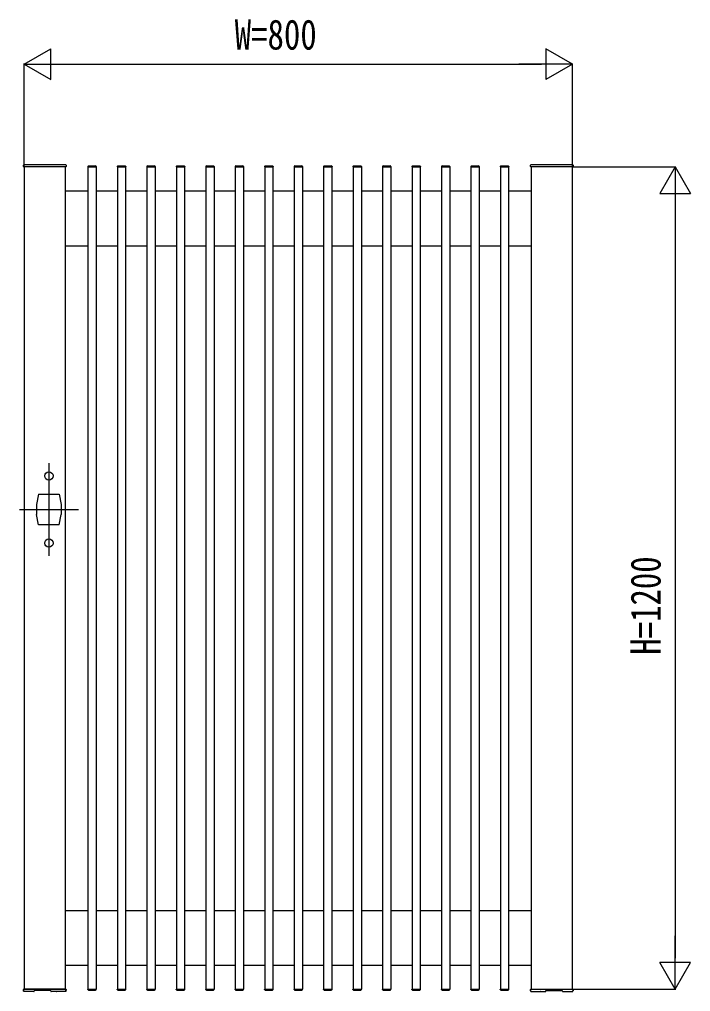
# Model space of a CAD drawing. Units: millimetres, scale not verified. Extents: x -4205 to 4205, y -2970 to 2970.
# Drawn here: x 388 to 1368, y -1228 to 190 of the extents above; entities that cross this region are included whole.
import ezdxf
from ezdxf.enums import TextEntityAlignment as Align

# ---------------------------------------------------------------- set-up
doc = ezdxf.new("R2010")
doc.units = ezdxf.units.MM
doc.header["$LTSCALE"] = 20
for name, color, linetype in [('0-1_USER1', 3, 'Continuous'), ('0-2_YKK_12', 2, 'Continuous'), ('0-3_YKK_A1', 4, 'Continuous'), ('0-4_YKK_D', 6, 'Continuous')]:
    doc.layers.add(name, color=color, linetype=linetype)
doc.styles.add('ＭＳ ゴシック', font='')
doc.styles.get('ＭＳ ゴシック').set_extended_font_data('MS Gothic')

msp = doc.modelspace()

# ---------------------------------------------------------------- linework, layer by layer
at = {"layer": '0-1_USER1'}
for p, q in [((488.02, -25), (488.02, -1225)), ((531.02, -25), (531.02, -1225))]:
    msp.add_line(p, q, dxfattribs=at)
at = {"layer": '0-2_YKK_12'}
for p, q in [((431.02, -457.5), (431.02, -592.5)), ((388.02, -525), (474.02, -525))]:
    msp.add_line(p, q, dxfattribs=at)
at = {"layer": '0-3_YKK_A1'}
for p, q in [((394.02, -24.5), (394.02, -22.5)), ((455.52, -25), (394.52, -25)), ((395.02, -21.5), (455.02, -21.5)), ((456.02, -22.5), (456.02, -24.5)), ((487.82, -24.5), (487.82, -25)), ((487.82, -25), (500.22, -25)), ((488.02, -25), (500.02, -25)), ((488.82, -23.5), (499.22, -23.5)), ((500.02, -25), (500.02, -1225)), ((500.22, -24.5), (500.22, -25)), ((530.82, -24.5), (530.82, -25)), ((530.82, -25), (543.22, -25)), ((531.02, -25), (543.02, -25)), ((531.82, -23.5), (542.22, -23.5)), ((543.02, -25), (543.02, -1225)), ((543.22, -24.5), (543.22, -25)), ((573.82, -24.5), (573.82, -25)), ((573.82, -25), (586.22, -25)), ((574.02, -25), (574.02, -1225)), ((574.02, -25), (586.02, -25)), ((574.82, -23.5), (585.22, -23.5)), ((586.02, -25), (586.02, -1225)), ((586.22, -24.5), (586.22, -25)), ((616.82, -24.5), (616.82, -25)), ((616.82, -25), (629.22, -25)), ((617.02, -25), (617.02, -1225)), ((617.02, -25), (629.02, -25)), ((617.82, -23.5), (628.22, -23.5)), ((629.02, -25), (629.02, -1225)), ((629.22, -24.5), (629.22, -25)), ((659.82, -24.5), (659.82, -25)), ((659.82, -25), (672.22, -25)), ((660.02, -25), (660.02, -1225)), ((660.02, -25), (672.02, -25)), ((660.82, -23.5), (671.22, -23.5)), ((672.02, -25), (672.02, -1225)), ((672.22, -24.5), (672.22, -25)), ((702.82, -24.5), (702.82, -25)), ((702.82, -25), (715.22, -25)), ((703.02, -25), (703.02, -1225)), ((703.02, -25), (715.02, -25)), ((703.82, -23.5), (714.22, -23.5)), ((715.02, -25), (715.02, -1225)), ((715.22, -24.5), (715.22, -25)), ((745.82, -24.5), (745.82, -25)), ((745.82, -25), (758.22, -25)), ((746.02, -25), (746.02, -1225)), ((746.02, -25), (758.02, -25)), ((746.82, -23.5), (757.22, -23.5)), ((758.02, -25), (758.02, -1225)), ((758.22, -24.5), (758.22, -25)), ((788.82, -24.5), (788.82, -25)), ((788.82, -25), (801.22, -25)), ((789.02, -25), (789.02, -1225)), ((789.02, -25), (801.02, -25)), ((789.82, -23.5), (800.22, -23.5)), ((801.02, -25), (801.02, -1225)), ((801.22, -24.5), (801.22, -25)), ((831.82, -24.5), (831.82, -25)), ((831.82, -25), (844.22, -25)), ((832.02, -25), (832.02, -1225)), ((832.02, -25), (844.02, -25)), ((832.82, -23.5), (843.22, -23.5)), ((844.02, -25), (844.02, -1225)), ((844.22, -24.5), (844.22, -25)), ((874.82, -24.5), (874.82, -25)), ((874.82, -25), (887.22, -25)), ((875.02, -25), (875.02, -1225)), ((875.02, -25), (887.02, -25)), ((875.82, -23.5), (886.22, -23.5)), ((887.02, -25), (887.02, -1225)), ((887.22, -24.5), (887.22, -25)), ((917.82, -24.5), (917.82, -25)), ((917.82, -25), (930.22, -25)), ((918.02, -25), (918.02, -1225)), ((918.02, -25), (930.02, -25)), ((918.82, -23.5), (929.22, -23.5)), ((930.02, -25), (930.02, -1225)), ((930.22, -24.5), (930.22, -25)), ((960.82, -24.5), (960.82, -25)), ((960.82, -25), (973.22, -25)), ((961.02, -25), (961.02, -1225)), ((961.02, -25), (973.02, -25)), ((961.82, -23.5), (972.22, -23.5)), ((973.02, -25), (973.02, -1225)), ((973.22, -24.5), (973.22, -25)), ((1003.82, -24.5), (1003.82, -25)), ((1003.82, -25), (1016.22, -25)), ((1004.02, -25), (1004.02, -1225)), ((1004.02, -25), (1016.02, -25)), ((1004.82, -23.5), (1015.22, -23.5)), ((1016.02, -25), (1016.02, -1225)), ((1016.22, -24.5), (1016.22, -25)), ((1046.82, -24.5), (1046.82, -25)), ((1046.82, -25), (1059.22, -25)), ((1047.02, -25), (1047.02, -1225)), ((1047.02, -25), (1059.02, -25)), ((1047.82, -23.5), (1058.22, -23.5)), ((1059.02, -25), (1059.02, -1225)), ((1059.22, -24.5), (1059.22, -25)), ((1089.82, -24.5), (1089.82, -25)), ((1089.82, -25), (1102.22, -25)), ((1090.02, -25), (1090.02, -1225)), ((1090.02, -25), (1102.02, -25)), ((1090.82, -23.5), (1101.22, -23.5)), ((1102.02, -25), (1102.02, -1225)), ((1102.22, -24.5), (1102.22, -25)), ((1134.02, -24.5), (1134.02, -22.5)), ((1195.52, -25), (1134.52, -25)), ((1135.02, -21.5), (1195.02, -21.5)), ((1196.02, -22.5), (1196.02, -24.5)), ((455.02, -60), (488.02, -60)), ((500.02, -60), (531.02, -60)), ((543.02, -60), (574.02, -60)), ((586.02, -60), (617.02, -60)), ((629.02, -60), (660.02, -60)), ((672.02, -60), (703.02, -60)), ((715.02, -60), (746.02, -60)), ((758.02, -60), (789.02, -60)), ((801.02, -60), (832.02, -60)), ((844.02, -60), (875.02, -60)), ((887.02, -60), (918.02, -60)), ((930.02, -60), (961.02, -60)), ((973.02, -60), (1004.02, -60)), ((1016.02, -60), (1047.02, -60)), ((1059.02, -60), (1090.02, -60)), ((1102.02, -60), (1135.02, -60)), ((455.02, -140), (488.02, -140)), ((500.02, -140), (531.02, -140)), ((543.02, -140), (574.02, -140)), ((586.02, -140), (617.02, -140)), ((629.02, -140), (660.02, -140)), ((672.02, -140), (703.02, -140)), ((715.02, -140), (746.02, -140)), ((758.02, -140), (789.02, -140)), ((801.02, -140), (832.02, -140)), ((844.02, -140), (875.02, -140)), ((887.02, -140), (918.02, -140)), ((930.02, -140), (961.02, -140)), ((973.02, -140), (1004.02, -140)), ((1016.02, -140), (1047.02, -140)), ((1059.02, -140), (1090.02, -140)), ((1102.02, -140), (1135.02, -140)), ((416.02, -502.5), (413.02, -517.5)), ((416.02, -502.5), (446.02, -502.5)), ((446.02, -502.5), (449.02, -517.5)), ((413.02, -517.5), (413.02, -532.5)), ((449.02, -517.5), (449.02, -532.5)), ((416.02, -547.5), (413.02, -532.5)), ((446.02, -547.5), (449.02, -532.5)), ((446.02, -547.5), (416.02, -547.5)), ((455.02, -1110), (488.02, -1110)), ((500.02, -1110), (531.02, -1110)), ((543.02, -1110), (574.02, -1110)), ((586.02, -1110), (617.02, -1110)), ((629.02, -1110), (660.02, -1110)), ((672.02, -1110), (703.02, -1110)), ((715.02, -1110), (746.02, -1110)), ((758.02, -1110), (789.02, -1110)), ((801.02, -1110), (832.02, -1110)), ((844.02, -1110), (875.02, -1110)), ((887.02, -1110), (918.02, -1110)), ((930.02, -1110), (961.02, -1110)), ((973.02, -1110), (1004.02, -1110)), ((1016.02, -1110), (1047.02, -1110)), ((1059.02, -1110), (1090.02, -1110)), ((1102.02, -1110), (1135.02, -1110)), ((455.02, -1190), (488.02, -1190)), ((500.02, -1190), (531.02, -1190)), ((543.02, -1190), (574.02, -1190)), ((586.02, -1190), (617.02, -1190)), ((629.02, -1190), (660.02, -1190)), ((672.02, -1190), (703.02, -1190)), ((715.02, -1190), (746.02, -1190)), ((758.02, -1190), (789.02, -1190)), ((801.02, -1190), (832.02, -1190)), ((844.02, -1190), (875.02, -1190)), ((887.02, -1190), (918.02, -1190)), ((930.02, -1190), (961.02, -1190)), ((973.02, -1190), (1004.02, -1190)), ((1016.02, -1190), (1047.02, -1190)), ((1059.02, -1190), (1090.02, -1190)), ((1102.02, -1190), (1135.02, -1190)), ((394.02, -1225.53), (394.02, -1225.59)), ((394.02, -1225.59), (394.07, -1226.48)), ((394.07, -1227.56), (394.02, -1226.52)), ((395.02, -1225), (394.52, -1225)), ((455.02, -1225), (395.02, -1225)), ((409.11, -1228.5), (395.07, -1228.5)), ((409.61, -1227.93), (409.65, -1227.24)), ((409.61, -1228.03), (409.61, -1227.93)), ((433.26, -1227.18), (410.18, -1227.17)), ((433.79, -1227.25), (433.83, -1228.03)), ((438.92, -1228.5), (434.33, -1228.5)), ((454.96, -1228.5), (445.11, -1228.5)), ((455.52, -1225), (455.02, -1225)), ((456.02, -1226.52), (455.96, -1227.56)), ((455.97, -1226.48), (456.02, -1225.59)), ((456.02, -1225.59), (456.02, -1225.53)), ((487.82, -1225), (500.22, -1225)), ((487.82, -1225.5), (487.82, -1225)), ((488.02, -1225), (500.02, -1225)), ((488.82, -1226.5), (499.22, -1226.5)), ((500.22, -1225.5), (500.22, -1225)), ((530.82, -1225), (543.22, -1225)), ((530.82, -1225.5), (530.82, -1225)), ((531.02, -1225), (543.02, -1225)), ((531.82, -1226.5), (542.22, -1226.5)), ((543.22, -1225.5), (543.22, -1225)), ((573.82, -1225), (586.22, -1225)), ((573.82, -1225.5), (573.82, -1225)), ((574.02, -1225), (586.02, -1225)), ((574.82, -1226.5), (585.22, -1226.5)), ((586.22, -1225.5), (586.22, -1225)), ((616.82, -1225), (629.22, -1225)), ((616.82, -1225.5), (616.82, -1225)), ((617.02, -1225), (629.02, -1225)), ((617.82, -1226.5), (628.22, -1226.5)), ((629.22, -1225.5), (629.22, -1225)), ((659.82, -1225), (672.22, -1225)), ((659.82, -1225.5), (659.82, -1225)), ((660.02, -1225), (672.02, -1225)), ((660.82, -1226.5), (671.22, -1226.5)), ((672.22, -1225.5), (672.22, -1225)), ((702.82, -1225), (715.22, -1225)), ((702.82, -1225.5), (702.82, -1225)), ((703.02, -1225), (715.02, -1225)), ((703.82, -1226.5), (714.22, -1226.5)), ((715.22, -1225.5), (715.22, -1225)), ((745.82, -1225), (758.22, -1225)), ((745.82, -1225.5), (745.82, -1225)), ((746.02, -1225), (758.02, -1225)), ((746.82, -1226.5), (757.22, -1226.5)), ((758.22, -1225.5), (758.22, -1225)), ((788.82, -1225), (801.22, -1225)), ((788.82, -1225.5), (788.82, -1225)), ((789.02, -1225), (801.02, -1225)), ((789.82, -1226.5), (800.22, -1226.5)), ((801.22, -1225.5), (801.22, -1225)), ((831.82, -1225), (844.22, -1225)), ((831.82, -1225.5), (831.82, -1225)), ((832.02, -1225), (844.02, -1225)), ((832.82, -1226.5), (843.22, -1226.5)), ((844.22, -1225.5), (844.22, -1225)), ((874.82, -1225), (887.22, -1225)), ((874.82, -1225.5), (874.82, -1225)), ((875.02, -1225), (887.02, -1225)), ((875.82, -1226.5), (886.22, -1226.5)), ((887.22, -1225.5), (887.22, -1225)), ((917.82, -1225), (930.22, -1225)), ((917.82, -1225.5), (917.82, -1225)), ((918.02, -1225), (930.02, -1225)), ((918.82, -1226.5), (929.22, -1226.5)), ((930.22, -1225.5), (930.22, -1225)), ((960.82, -1225), (973.22, -1225)), ((960.82, -1225.5), (960.82, -1225)), ((961.02, -1225), (973.02, -1225)), ((961.82, -1226.5), (972.22, -1226.5)), ((973.22, -1225.5), (973.22, -1225)), ((1003.82, -1225), (1016.22, -1225)), ((1003.82, -1225.5), (1003.82, -1225)), ((1004.02, -1225), (1016.02, -1225)), ((1004.82, -1226.5), (1015.22, -1226.5)), ((1016.22, -1225.5), (1016.22, -1225)), ((1046.82, -1225), (1059.22, -1225)), ((1046.82, -1225.5), (1046.82, -1225)), ((1047.02, -1225), (1059.02, -1225)), ((1047.82, -1226.5), (1058.22, -1226.5)), ((1059.22, -1225.5), (1059.22, -1225)), ((1089.82, -1225), (1102.22, -1225)), ((1089.82, -1225.5), (1089.82, -1225)), ((1090.02, -1225), (1102.02, -1225)), ((1090.82, -1226.5), (1101.22, -1226.5)), ((1102.22, -1225.5), (1102.22, -1225)), ((1134.02, -1225.59), (1134.02, -1225.53)), ((1134.07, -1226.48), (1134.02, -1225.59)), ((1134.02, -1226.52), (1134.07, -1227.56)), ((1134.52, -1225), (1135.02, -1225)), ((1135.02, -1225), (1195.02, -1225)), ((1135.08, -1228.5), (1144.93, -1228.5)), ((1151.12, -1228.5), (1155.71, -1228.5)), ((1156.25, -1227.25), (1156.21, -1228.03)), ((1156.78, -1227.18), (1179.86, -1227.17)), ((1180.43, -1227.93), (1180.39, -1227.24)), ((1180.43, -1228.03), (1180.43, -1227.93)), ((1180.93, -1228.5), (1194.97, -1228.5)), ((1195.02, -1225), (1195.52, -1225)), ((1195.96, -1227.56), (1196.02, -1226.52)), ((1196.02, -1225.59), (1195.97, -1226.48)), ((1196.02, -1225.53), (1196.02, -1225.59))]:
    msp.add_line(p, q, dxfattribs=at)
for points in [[(395.02, -25), (395.02, -1225), (455.02, -1225), (455.02, -25)], [(1135.02, -25), (1135.02, -1225), (1195.02, -1225), (1195.02, -25)]]:
    msp.add_lwpolyline(points, close=True, dxfattribs=at)
for points in [[(394.02, -1226.53), (394.02, -1226.42), (394.02, -1226.08), (394.02, -1225.53)], [(394.07, -1226.48), (394.07, -1226.85), (394.07, -1227.15), (394.07, -1227.36), (394.07, -1227.51), (394.07, -1227.53)], [(395.07, -1228.48), (394.92, -1228.47), (394.77, -1228.43), (394.63, -1228.36), (394.5, -1228.28), (394.38, -1228.17), (394.28, -1228.05), (394.21, -1227.92), (394.15, -1227.78), (394.12, -1227.66), (394.11, -1227.6)], [(410.18, -1227.18), (410.01, -1227.18), (409.84, -1227.19), (409.69, -1227.2), (409.57, -1227.22), (409.47, -1227.24), (409.44, -1227.25)], [(433.26, -1227.18), (433.26, -1227.18), (433.26, -1227.18)], [(433.26, -1227.18), (433.26, -1227.18), (433.26, -1227.18)], [(433.99, -1227.25), (433.97, -1227.24), (433.9, -1227.23), (433.8, -1227.21), (433.68, -1227.2), (433.55, -1227.19), (433.41, -1227.18), (433.26, -1227.18)], [(445.11, -1228.5), (445.08, -1228.5), (444.95, -1228.49), (444.75, -1228.49), (444.47, -1228.48), (444.12, -1228.47), (443.72, -1228.46), (443.27, -1228.45), (442.78, -1228.44), (442.27, -1228.44), (441.76, -1228.44), (441.25, -1228.44), (440.77, -1228.45), (440.31, -1228.46), (439.91, -1228.47), (439.56, -1228.48), (439.28, -1228.49), (439.08, -1228.49), (438.95, -1228.5), (438.92, -1228.5)], [(441.69, -1228.44), (441.9, -1228.44), (442.12, -1228.44)], [(455.93, -1227.61), (455.91, -1227.7), (455.87, -1227.84), (455.8, -1227.99), (455.7, -1228.13), (455.58, -1228.25), (455.45, -1228.34), (455.3, -1228.42), (455.13, -1228.47), (454.97, -1228.48)], [(455.97, -1227.55), (455.97, -1227.55), (455.97, -1227.49), (455.97, -1227.33), (455.97, -1227.08), (455.97, -1226.48), (455.97, -1226.48)], [(456.02, -1225.53), (456.02, -1226.08), (456.02, -1226.42), (456.02, -1226.53)], [(1134.02, -1225.53), (1134.02, -1226.08), (1134.02, -1226.42), (1134.02, -1226.53)], [(1134.07, -1227.55), (1134.07, -1227.55), (1134.07, -1227.49), (1134.07, -1227.33), (1134.07, -1227.08), (1134.07, -1226.48), (1134.07, -1226.48)], [(1134.11, -1227.61), (1134.13, -1227.7), (1134.17, -1227.84), (1134.24, -1227.99), (1134.34, -1228.13), (1134.46, -1228.25), (1134.59, -1228.34), (1134.74, -1228.42), (1134.91, -1228.47), (1135.07, -1228.48)], [(1144.93, -1228.5), (1144.96, -1228.5), (1145.09, -1228.49), (1145.29, -1228.49), (1145.57, -1228.48), (1145.92, -1228.47), (1146.32, -1228.46), (1146.77, -1228.45), (1147.26, -1228.44), (1147.77, -1228.44), (1148.28, -1228.44), (1148.79, -1228.44), (1149.27, -1228.45), (1149.73, -1228.46), (1150.13, -1228.47), (1150.48, -1228.48), (1150.76, -1228.49), (1150.96, -1228.49), (1151.09, -1228.5), (1151.12, -1228.5)], [(1148.35, -1228.44), (1148.14, -1228.44), (1147.92, -1228.44)], [(1156.05, -1227.25), (1156.07, -1227.24), (1156.14, -1227.23), (1156.24, -1227.21), (1156.36, -1227.2), (1156.49, -1227.19), (1156.63, -1227.18), (1156.78, -1227.18)], [(1156.78, -1227.18), (1156.78, -1227.18), (1156.78, -1227.18)], [(1156.78, -1227.18), (1156.78, -1227.18), (1156.78, -1227.18)], [(1179.86, -1227.18), (1180.03, -1227.18), (1180.2, -1227.19), (1180.35, -1227.2), (1180.47, -1227.22), (1180.56, -1227.24), (1180.6, -1227.25)], [(1194.97, -1228.48), (1195.12, -1228.47), (1195.27, -1228.43), (1195.41, -1228.36), (1195.54, -1228.28), (1195.66, -1228.17), (1195.76, -1228.05), (1195.83, -1227.92), (1195.89, -1227.78), (1195.92, -1227.66), (1195.93, -1227.6)], [(1195.97, -1226.48), (1195.97, -1226.85), (1195.97, -1227.15), (1195.97, -1227.36), (1195.97, -1227.51), (1195.97, -1227.53)], [(1196.02, -1226.53), (1196.02, -1226.42), (1196.02, -1226.08), (1196.02, -1225.53)]]:
    msp.add_lwpolyline(points, dxfattribs=at)
for centre in [(431.02, -476), (431.02, -574)]:
    msp.add_circle(centre, 6, dxfattribs=at)
for centre, radius, start, end in [((395.02, -22.5), 1, 90, 180), ((394.52, -24.5), 0.5, 180, 270), ((455.02, -22.5), 1, 0, 90), ((455.52, -24.5), 0.5, 270, 0), ((488.82, -24.5), 1, 90, 180), ((499.22, -24.5), 1, 0, 90), ((531.82, -24.5), 1, 90, 180), ((542.22, -24.5), 1, 0, 90), ((574.82, -24.5), 1, 90, 180), ((585.22, -24.5), 1, 0, 90), ((617.82, -24.5), 1, 90, 180), ((628.22, -24.5), 1, 0, 90), ((660.82, -24.5), 1, 90, 180), ((671.22, -24.5), 1, 0, 90), ((703.82, -24.5), 1, 90, 180), ((714.22, -24.5), 1, 0, 90), ((746.82, -24.5), 1, 90, 180), ((757.22, -24.5), 1, 0, 90), ((789.82, -24.5), 1, 90, 180), ((800.22, -24.5), 1, 0, 90), ((832.82, -24.5), 1, 90, 180), ((843.22, -24.5), 1, 0, 90), ((875.82, -24.5), 1, 90, 180), ((886.22, -24.5), 1, 0, 90), ((918.82, -24.5), 1, 90, 180), ((929.22, -24.5), 1, 0, 90), ((961.82, -24.5), 1, 90, 180), ((972.22, -24.5), 1, 0, 90), ((1004.82, -24.5), 1, 90, 180), ((1015.22, -24.5), 1, 0, 90), ((1047.82, -24.5), 1, 90, 180), ((1058.22, -24.5), 1, 0, 90), ((1090.82, -24.5), 1, 90, 180), ((1101.22, -24.5), 1, 0, 90), ((1135.02, -22.5), 1, 90, 180), ((1134.52, -24.5), 0.5, 180, 270), ((1195.02, -22.5), 1, 0, 90), ((1195.52, -24.5), 0.5, 270, 0), ((394.52, -1225.5), 0.5, 90, 183), ((409.11, -1228), 0.5, 270.59375, 357), ((434.33, -1228), 0.5, 183, 269.48495), ((455.52, -1225.5), 0.5, 357, 90), ((488.82, -1225.5), 1, 180, 270), ((499.22, -1225.5), 1, 270, 0), ((531.82, -1225.5), 1, 180, 270), ((542.22, -1225.5), 1, 270, 0), ((574.82, -1225.5), 1, 180, 270), ((585.22, -1225.5), 1, 270, 0), ((617.82, -1225.5), 1, 180, 270), ((628.22, -1225.5), 1, 270, 0), ((660.82, -1225.5), 1, 180, 270), ((671.22, -1225.5), 1, 270, 0), ((703.82, -1225.5), 1, 180, 270), ((714.22, -1225.5), 1, 270, 0), ((746.82, -1225.5), 1, 180, 270), ((757.22, -1225.5), 1, 270, 0), ((789.82, -1225.5), 1, 180, 270), ((800.22, -1225.5), 1, 270, 0), ((832.82, -1225.5), 1, 180, 270), ((843.22, -1225.5), 1, 270, 0), ((875.82, -1225.5), 1, 180, 270), ((886.22, -1225.5), 1, 270, 0), ((918.82, -1225.5), 1, 180, 270), ((929.22, -1225.5), 1, 270, 0), ((961.82, -1225.5), 1, 180, 270), ((972.22, -1225.5), 1, 270, 0), ((1004.82, -1225.5), 1, 180, 270), ((1015.22, -1225.5), 1, 270, 0), ((1047.82, -1225.5), 1, 180, 270), ((1058.22, -1225.5), 1, 270, 0), ((1090.82, -1225.5), 1, 180, 270), ((1101.22, -1225.5), 1, 270, 0), ((1134.52, -1225.5), 0.5, 90, 183), ((1155.71, -1228), 0.5, 270.51505, 357), ((1180.93, -1228), 0.5, 183, 269.40625), ((1195.52, -1225.5), 0.5, 357, 90)]:
    msp.add_arc(centre, radius, start, end, dxfattribs=at)
at = {"layer": '0-4_YKK_D'}
for p, q in [((395.02, 125), (433.99, 147.5)), ((433.99, 102.5), (433.99, 147.5)), ((1195.02, 125), (1156.05, 147.5)), ((1156.05, 147.5), (1156.05, 102.5)), ((395.02, -24), (395.02, 126)), ((395.02, 125), (433.99, 102.5)), ((395.02, 125), (472.96, 125)), ((440.02, 125), (1150.02, 125)), ((1195.02, 125), (1117.08, 125)), ((1195.02, 125), (1156.05, 102.5)), ((1195.02, -24), (1195.02, 126)), ((1196.02, -25), (1346.02, -25)), ((1345.02, -25), (1322.52, -63.97)), ((1345.02, -25), (1367.52, -63.97)), ((1345.02, -25), (1345.02, -102.94)), ((1322.52, -63.97), (1367.52, -63.97)), ((1345.02, -70), (1345.02, -1180)), ((1345.02, -1225), (1345.02, -1147.06)), ((1345.02, -1225), (1322.52, -1186.03)), ((1367.52, -1186.03), (1322.52, -1186.03)), ((1345.02, -1225), (1367.52, -1186.03)), ((1196.02, -1225), (1346.02, -1225))]:
    msp.add_line(p, q, dxfattribs=at)

# ---------------------------------------------------------------- texts
at = {"layer": '0-4_YKK_D', "style": 'ＭＳ ゴシック', "width": 0.8}
msp.add_text('W=800', height=43.99, dxfattribs=at).set_placement((702.22, 133), align=Align.BOTTOM_LEFT)
msp.add_text('H=1200', height=43.99, rotation=90, dxfattribs=at).set_placement((1337.02, -737), align=Align.BOTTOM_LEFT)

doc.saveas('drawing.dxf')
